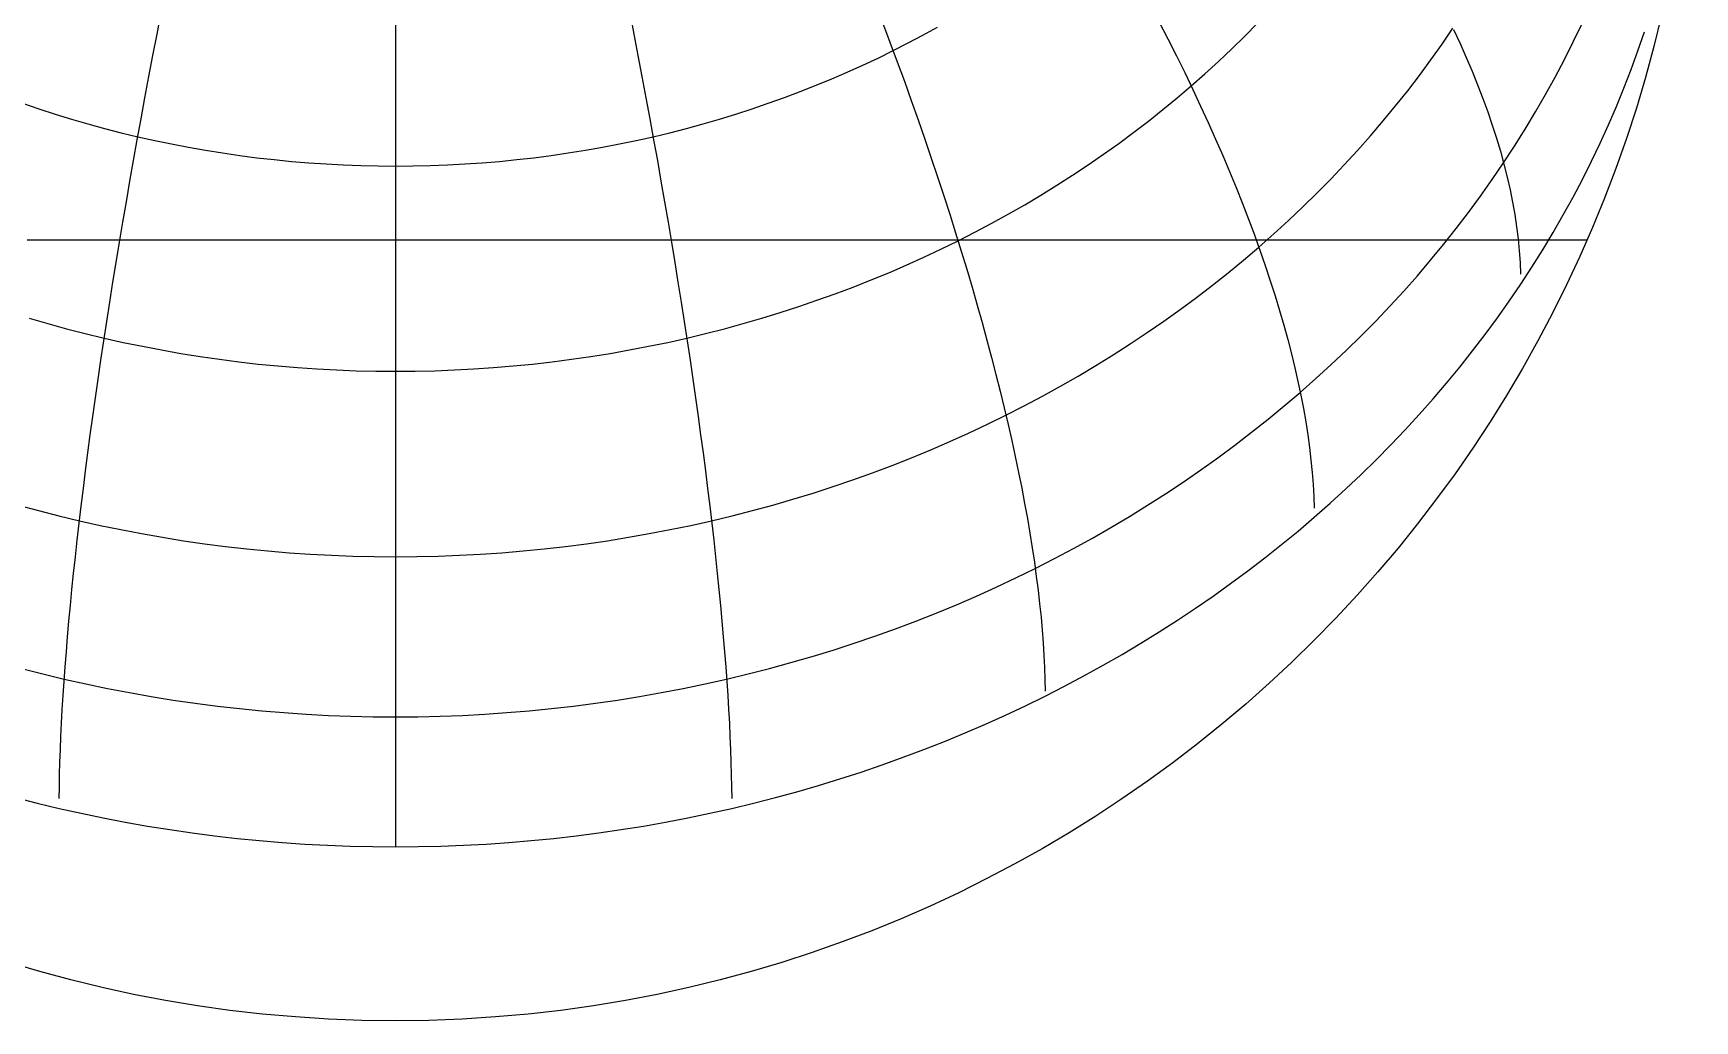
# Model space of a CAD drawing. Header units: millimetres. Extents: x -40 to 40, y -40 to 40.
# Drawn here: x -11.2 to 40, y -40 to -9.6 of the extents above; entities that cross this region are included whole.
import ezdxf

# ---------------------------------------------------------------- set-up
doc = ezdxf.new("R2010")
doc.units = ezdxf.units.MM
for name, color, linetype in [('CUT_OUTER', 1, 'Continuous'), ('ENGRAVE', 7, 'Continuous'), ('ENGRAVE_FINE', 8, 'Continuous')]:
    doc.layers.add(name, color=color, linetype=linetype)

msp = doc.modelspace()

# ---------------------------------------------------------------- linework, layer by layer
at = {"layer": 'CUT_OUTER'}
msp.add_circle((0, 0), 40, dxfattribs=at)
at = {"layer": 'ENGRAVE'}
msp.add_lwpolyline([(-11.6949, -33.1274), (-11.0255, -33.2991), (-10.3528, -33.4607), (-9.6769, -33.612), (-8.998, -33.7532), (-8.3165, -33.884), (-7.6324, -34.0046), (-6.9459, -34.1147), (-6.2574, -34.2145), (-5.5669, -34.3039), (-4.8748, -34.3828), (-4.1811, -34.4512), (-3.4862, -34.5092), (-2.7903, -34.5566), (-2.0934, -34.5935), (-1.396, -34.6199), (-0.6981, -34.6357), (0, -34.641), (0.6981, -34.6357), (1.396, -34.6199), (2.0934, -34.5935), (2.7903, -34.5566), (3.4862, -34.5092), (4.1811, -34.4512), (4.8748, -34.3828), (5.5669, -34.3039), (6.2574, -34.2145), (6.9459, -34.1147), (7.6324, -34.0046), (8.3165, -33.884), (8.998, -33.7532), (9.6769, -33.612), (10.3528, -33.4607), (11.0255, -33.2991), (11.6949, -33.1274), (12.3607, -32.9456), (13.0227, -32.7537), (13.6808, -32.5519), (14.3347, -32.3402), (14.9843, -32.1186), (15.6292, -31.8872), (16.2695, -31.6461), (16.9047, -31.3954), (17.5348, -31.1351), (18.1596, -30.8654), (18.7789, -30.5862), (19.3924, -30.2977), (20, -30), (20.6015, -29.6931), (21.1968, -29.3772), (21.7856, -29.0524), (22.3677, -28.7187), (22.9431, -28.3763), (23.5114, -28.0252), (24.0726, -27.6655), (24.6265, -27.2975), (25.1728, -26.9211), (25.7115, -26.5366), (26.2424, -26.1439), (26.7652, -25.7433), (27.2799, -25.3348), (27.7863, -24.9187), (28.2843, -24.4949), (28.7736, -24.0637), (29.2541, -23.6251), (29.7258, -23.1794), (30.1884, -22.7266), (30.6418, -22.2668), (31.0858, -21.8003), (31.5204, -21.3271), (31.9454, -20.8475), (32.3607, -20.3615), (32.7661, -19.8693), (33.1615, -19.371), (33.5468, -18.8668), (33.9219, -18.3569), (34.2867, -17.8414), (34.641, -17.3205), (34.9848, -16.7943), (35.3179, -16.263), (35.6403, -15.7267), (35.9518, -15.1856), (36.2523, -14.6399), (36.5418, -14.0898), (36.8202, -13.5353), (37.0874, -12.9768), (37.3432, -12.4142), (37.5877, -11.8479), (37.8207, -11.278), (38.0423, -10.7047), (38.2522, -10.1281), (38.4505, -9.5484)], dxfattribs=at)
at = {"layer": 'ENGRAVE_FINE'}
for points in [[(-10.3516, -33.1594), (-10.3474, -32.7966), (-10.3399, -32.4239), (-10.3294, -32.0413), (-10.3157, -31.6489), (-10.2988, -31.2469), (-10.2788, -30.8353), (-10.2557, -30.4144), (-10.2294, -29.9842), (-10.2001, -29.5449), (-10.1676, -29.0966), (-10.132, -28.6394), (-10.0934, -28.1735), (-10.0517, -27.699), (-10.0069, -27.216), (-9.959, -26.7248), (-9.9082, -26.2254), (-9.8543, -25.7181), (-9.7974, -25.2029), (-9.7375, -24.68), (-9.6747, -24.1497), (-9.6089, -23.6119), (-9.5401, -23.067), (-9.4685, -22.5151), (-9.394, -21.9562), (-9.3166, -21.3907), (-9.2364, -20.8187), (-9.1534, -20.2404), (-9.0676, -19.6558), (-8.979, -19.0653), (-8.8877, -18.469), (-8.7937, -17.8671), (-8.697, -17.2597), (-8.5977, -16.647), (-8.4957, -16.0293), (-8.3912, -15.4067), (-8.2841, -14.7794), (-8.1745, -14.1476), (-8.0623, -13.5115), (-7.9478, -12.8713), (-7.8308, -12.2272), (-7.7114, -11.5793), (-7.5897, -10.9279), (-7.4656, -10.2732), (-7.3393, -9.6154), (-7.2108, -8.9546)], [(0, -8.998), (0, -9.6769), (0, -10.3528), (0, -11.0255), (0, -11.6949), (0, -12.3607), (0, -13.0227), (0, -13.6808), (0, -14.3347), (0, -14.9843), (0, -15.6292), (0, -16.2695), (0, -16.9047), (0, -17.5348), (0, -18.1596), (0, -18.7789), (0, -19.3924), (0, -20), (0, -20.6015), (0, -21.1968), (0, -21.7856), (0, -22.3677), (0, -22.9431), (0, -23.5114), (0, -24.0726), (0, -24.6265), (0, -25.1728), (0, -25.7115), (0, -26.2424), (0, -26.7652), (0, -27.2799), (0, -27.7863), (0, -28.2843), (0, -28.7736), (0, -29.2541), (0, -29.7258), (0, -30.1884), (0, -30.6418), (0, -31.0858), (0, -31.5204), (0, -31.9454), (0, -32.3607), (0, -32.7661), (0, -33.1615), (0, -33.5468), (0, -33.9219), (0, -34.2867), (0, -34.641)], [(7.2108, -8.9546), (7.3393, -9.6154), (7.4656, -10.2732), (7.5897, -10.9279), (7.7114, -11.5793), (7.8308, -12.2272), (7.9478, -12.8713), (8.0623, -13.5115), (8.1745, -14.1476), (8.2841, -14.7794), (8.3912, -15.4067), (8.4957, -16.0293), (8.5977, -16.647), (8.697, -17.2597), (8.7937, -17.8671), (8.8877, -18.469), (8.979, -19.0653), (9.0676, -19.6558), (9.1534, -20.2404), (9.2364, -20.8187), (9.3166, -21.3907), (9.394, -21.9562), (9.4685, -22.5151), (9.5401, -23.067), (9.6089, -23.6119), (9.6747, -24.1497), (9.7375, -24.68), (9.7974, -25.2029), (9.8543, -25.7181), (9.9082, -26.2254), (9.959, -26.7248), (10.0069, -27.216), (10.0517, -27.699), (10.0934, -28.1735), (10.132, -28.6394), (10.1676, -29.0966), (10.2001, -29.5449), (10.2294, -29.9842), (10.2557, -30.4144), (10.2788, -30.8353), (10.2988, -31.2469), (10.3157, -31.6489), (10.3294, -32.0413), (10.3399, -32.4239), (10.3474, -32.7966), (10.3516, -33.1594)], [(-11.6152, -24.1183), (-10.9896, -24.2891), (-10.3606, -24.4505), (-9.7284, -24.6023), (-9.0933, -24.7446), (-8.4554, -24.8772), (-7.8149, -25.0002), (-7.1721, -25.1134), (-6.527, -25.217), (-5.88, -25.3107), (-5.2312, -25.3947), (-4.5808, -25.4689), (-3.929, -25.5332), (-3.276, -25.5876), (-2.622, -25.6322), (-1.9672, -25.6669), (-1.3118, -25.6917), (-0.656, -25.7065), (0, -25.7115), (0.656, -25.7065), (1.3118, -25.6917), (1.9672, -25.6669), (2.622, -25.6322), (3.276, -25.5876), (3.929, -25.5332), (4.5808, -25.4689), (5.2312, -25.3947), (5.88, -25.3107), (6.527, -25.217), (7.1721, -25.1134), (7.8149, -25.0002), (8.4554, -24.8772), (9.0933, -24.7446), (9.7284, -24.6023), (10.3606, -24.4505), (10.9896, -24.2891), (11.6152, -24.1183), (12.2374, -23.938), (12.8558, -23.7484), (13.4702, -23.5494), (14.0806, -23.3412), (14.6867, -23.1238), (15.2883, -22.8972), (15.8853, -22.6616), (16.4774, -22.4171), (17.0645, -22.1636), (17.6464, -21.9012), (18.2229, -21.6301), (18.7939, -21.3504), (19.3591, -21.062), (19.9184, -20.7652), (20.4717, -20.4599), (21.0188, -20.1464), (21.5594, -19.8246), (22.0935, -19.4946), (22.6208, -19.1567), (23.1413, -18.8109), (23.6547, -18.4572), (24.1609, -18.0958), (24.6598, -17.7268), (25.1511, -17.3504), (25.6348, -16.9666), (26.1106, -16.5755), (26.5785, -16.1773), (27.0383, -15.7721), (27.4899, -15.3599), (27.9331, -14.9411), (28.3678, -14.5156), (28.7939, -14.0836), (29.2111, -13.6452), (29.6195, -13.2006), (30.0189, -12.7498), (30.4091, -12.2931), (30.79, -11.8306), (31.1616, -11.3624), (31.5237, -10.8886), (31.8762, -10.4095), (32.219, -9.9251), (32.5519, -9.4356)], [(-11.5172, -29.1511), (-10.858, -29.3202), (-10.1955, -29.4793), (-9.5299, -29.6284), (-8.8613, -29.7674), (-8.1901, -29.8963), (-7.5164, -30.015), (-6.8404, -30.1235), (-6.1623, -30.2218), (-5.4823, -30.3098), (-4.8007, -30.3875), (-4.1176, -30.4549), (-3.4333, -30.512), (-2.7479, -30.5587), (-2.0616, -30.595), (-1.3748, -30.621), (-0.6875, -30.6366), (0, -30.6418), (0.6875, -30.6366), (1.3748, -30.621), (2.0616, -30.595), (2.7479, -30.5587), (3.4333, -30.512), (4.1176, -30.4549), (4.8007, -30.3875), (5.4823, -30.3098), (6.1623, -30.2218), (6.8404, -30.1235), (7.5164, -30.015), (8.1901, -29.8963), (8.8613, -29.7674), (9.5299, -29.6284), (10.1955, -29.4793), (10.858, -29.3202), (11.5172, -29.1511), (12.1729, -28.9721), (12.8249, -28.7832), (13.473, -28.5844), (14.1169, -28.3759), (14.7566, -28.1577), (15.3918, -27.9298), (16.0223, -27.6924), (16.6479, -27.4455), (17.2685, -27.1892), (17.8837, -26.9235), (18.4936, -26.6486), (19.0978, -26.3645), (19.6962, -26.0713), (20.2885, -25.7691), (20.8747, -25.458), (21.4546, -25.1381), (22.0279, -24.8094), (22.5945, -24.4722), (23.1542, -24.1264), (23.7069, -23.7723), (24.2523, -23.4098), (24.7904, -23.0392), (25.3209, -22.6604), (25.8437, -22.2738), (26.3586, -21.8792), (26.8655, -21.477), (27.3642, -21.0671), (27.8546, -20.6498), (28.3365, -20.2251), (28.8097, -19.7932), (29.2742, -19.3543), (29.7298, -18.9083), (30.1763, -18.4556), (30.6136, -17.9961), (31.0416, -17.5302), (31.4601, -17.0578), (31.869, -16.5792), (32.2683, -16.0944), (32.6577, -15.6038), (33.0372, -15.1073), (33.4066, -14.6051), (33.7658, -14.0974), (34.1147, -13.5844), (34.4533, -13.0662), (34.7813, -12.5429), (35.0988, -12.0148), (35.4056, -11.482), (35.7016, -10.9445), (35.9867, -10.4028), (36.2608, -9.8567), (36.5239, -9.3066)], [(-11.4786, -11.7485), (-10.981, -11.9183), (-10.4801, -12.0805), (-9.976, -12.2351), (-9.4688, -12.382), (-8.9588, -12.5213), (-8.446, -12.6528), (-7.9307, -12.7766), (-7.4129, -12.8926), (-6.8929, -13.0007), (-6.3708, -13.1009), (-5.8467, -13.1933), (-5.3209, -13.2777), (-4.7934, -13.3541), (-4.2645, -13.4226), (-3.7343, -13.483), (-3.2029, -13.5354), (-2.6706, -13.5798), (-2.1375, -13.6162), (-1.6037, -13.6444), (-1.0694, -13.6646), (-0.5348, -13.6768), (0, -13.6808), (0.5348, -13.6768), (1.0694, -13.6646), (1.6037, -13.6444), (2.1375, -13.6162), (2.6706, -13.5798), (3.2029, -13.5354), (3.7343, -13.483), (4.2645, -13.4226), (4.7934, -13.3541), (5.3209, -13.2777), (5.8467, -13.1933), (6.3708, -13.1009), (6.8929, -13.0007), (7.4129, -12.8926), (7.9307, -12.7766), (8.446, -12.6528), (8.9588, -12.5213), (9.4688, -12.382), (9.976, -12.2351), (10.4801, -12.0805), (10.981, -11.9183), (11.4786, -11.7485), (11.9727, -11.5713), (12.4631, -11.3866), (12.9498, -11.1945), (13.4325, -10.9951), (13.9111, -10.7885), (14.3854, -10.5746), (14.8554, -10.3536), (15.3209, -10.1256), (15.7817, -9.8905), (16.2377, -9.6485), (16.6887, -9.3997)], [(-11.278, -18.3656), (-10.7047, -18.5317), (-10.1281, -18.6891), (-9.5484, -18.8379), (-8.9658, -18.9778), (-8.3804, -19.1089), (-7.7925, -19.2311), (-7.2023, -19.3444), (-6.6098, -19.4488), (-6.0153, -19.5442), (-5.419, -19.6307), (-4.8211, -19.708), (-4.2217, -19.7764), (-3.621, -19.8357), (-3.0192, -19.8858), (-2.4164, -19.9269), (-1.813, -19.9589), (-1.209, -19.9817), (-0.6046, -19.9954), (0, -20), (0.6046, -19.9954), (1.209, -19.9817), (1.813, -19.9589), (2.4164, -19.9269), (3.0192, -19.8858), (3.621, -19.8357), (4.2217, -19.7764), (4.8211, -19.708), (5.419, -19.6307), (6.0153, -19.5442), (6.6098, -19.4488), (7.2023, -19.3444), (7.7925, -19.2311), (8.3804, -19.1089), (8.9658, -18.9778), (9.5484, -18.8379), (10.1281, -18.6891), (10.7047, -18.5317), (11.278, -18.3656), (11.8479, -18.1908), (12.4142, -18.0074), (12.9768, -17.8155), (13.5353, -17.6151), (14.0898, -17.4064), (14.6399, -17.1892), (15.1856, -16.9638), (15.7267, -16.7302), (16.263, -16.4884), (16.7943, -16.2386), (17.3205, -15.9808), (17.8414, -15.715), (18.3569, -15.4414), (18.8668, -15.1601), (19.371, -14.8711), (19.8693, -14.5746), (20.3615, -14.2705), (20.8475, -13.9591), (21.3271, -13.6403), (21.8003, -13.3144), (22.2668, -12.9813), (22.7266, -12.6413), (23.1794, -12.2943), (23.6251, -11.9406), (24.0637, -11.5802), (24.4949, -11.2132), (24.9187, -10.8398), (25.3348, -10.46), (25.7433, -10.0739), (26.1439, -9.6818), (26.5366, -9.2836)], [(14.9942, -9.2558), (15.2229, -9.8626), (15.4469, -10.4664), (15.6663, -11.0669), (15.8809, -11.6641), (16.0906, -12.2578), (16.2955, -12.8477), (16.4954, -13.4337), (16.6902, -14.0156), (16.88, -14.5932), (17.0647, -15.1664), (17.2441, -15.7349), (17.4183, -16.2987), (17.5872, -16.8575), (17.7507, -17.4112), (17.9088, -17.9596), (18.0615, -18.5025), (18.2086, -19.0397), (18.3502, -19.5712), (18.4863, -20.0967), (18.6167, -20.6161), (18.7414, -21.1292), (18.8604, -21.6359), (18.9737, -22.1359), (19.0812, -22.6293), (19.1828, -23.1157), (19.2787, -23.5951), (19.3686, -24.0673), (19.4527, -24.5322), (19.5308, -24.9896), (19.603, -25.4394), (19.6692, -25.8815), (19.7294, -26.3156), (19.7837, -26.7418), (19.8318, -27.1598), (19.874, -27.5695), (19.9101, -27.9708), (19.9401, -28.3636), (19.9641, -28.7478), (19.9819, -29.1232), (19.9937, -29.4898), (19.9994, -29.8473)], [(23.5059, -9.233), (23.7769, -9.7594), (24.0406, -10.2829), (24.297, -10.8032), (24.546, -11.3203), (24.7875, -11.8339), (25.0215, -12.3439), (25.2478, -12.8501), (25.4665, -13.3524), (25.6774, -13.8507), (25.8805, -14.3447), (26.0757, -14.8344), (26.2629, -15.3195), (26.4422, -15.8), (26.6134, -16.2756), (26.7765, -16.7463), (26.9314, -17.2119), (27.0782, -17.6723), (27.2167, -18.1273), (27.3469, -18.5767), (27.4687, -19.0205), (27.5822, -19.4585), (27.6873, -19.8906), (27.784, -20.3166), (27.8722, -20.7365), (27.9519, -21.15), (28.0231, -21.557), (28.0858, -21.9575), (28.1399, -22.3514), (28.1854, -22.7384), (28.2223, -23.1184), (28.2507, -23.4915), (28.2704, -23.8574), (28.2816, -24.216)], [(32.573, -9.4796), (32.7738, -9.9092), (32.9646, -10.3359), (33.1454, -10.7593), (33.316, -11.1795), (33.4766, -11.5963), (33.6269, -12.0096), (33.767, -12.4192), (33.8968, -12.825), (34.0163, -13.227), (34.1254, -13.6248), (34.2241, -14.0186), (34.3124, -14.4081), (34.3903, -14.7931), (34.4576, -15.1737), (34.5145, -15.5497), (34.5609, -15.9209), (34.5967, -16.2872), (34.622, -16.6486), (34.6368, -17.005)], [(-11.3355, -15.95), (-10.7249, -15.95), (-10.111, -15.95), (-9.4941, -15.95), (-8.8743, -15.95), (-8.2517, -15.95), (-7.6267, -15.95), (-6.9993, -15.95), (-6.3698, -15.95), (-5.7384, -15.95), (-5.1052, -15.95), (-4.4705, -15.95), (-3.8344, -15.95), (-3.1971, -15.95), (-2.5588, -15.95), (-1.9198, -15.95), (-1.2802, -15.95), (-0.6402, -15.95), (0, -15.95), (0.6402, -15.95), (1.2802, -15.95), (1.9198, -15.95), (2.5588, -15.95), (3.1971, -15.95), (3.8344, -15.95), (4.4705, -15.95), (5.1052, -15.95), (5.7384, -15.95), (6.3698, -15.95), (6.9993, -15.95), (7.6267, -15.95), (8.2517, -15.95), (8.8743, -15.95), (9.4941, -15.95), (10.111, -15.95), (10.7249, -15.95), (11.3355, -15.95), (11.9426, -15.95), (12.5461, -15.95), (13.1458, -15.95), (13.7415, -15.95), (14.333, -15.95), (14.9201, -15.95), (15.5027, -15.95), (16.0805, -15.95), (16.6535, -15.95), (17.2213, -15.95), (17.784, -15.95), (18.3412, -15.95), (18.8928, -15.95), (19.4387, -15.95), (19.9787, -15.95), (20.5125, -15.95), (21.0402, -15.95), (21.5614, -15.95), (22.076, -15.95), (22.5839, -15.95), (23.085, -15.95), (23.579, -15.95), (24.0658, -15.95), (24.5453, -15.95), (25.0173, -15.95), (25.4817, -15.95), (25.9384, -15.95), (26.3871, -15.95), (26.8278, -15.95), (27.2603, -15.95), (27.6846, -15.95), (28.1004, -15.95), (28.5076, -15.95), (28.9061, -15.95), (29.2959, -15.95), (29.6767, -15.95), (30.0485, -15.95), (30.4111, -15.95), (30.7645, -15.95), (31.1084, -15.95), (31.443, -15.95), (31.7679, -15.95), (32.0832, -15.95), (32.3886, -15.95), (32.6843, -15.95), (32.9699, -15.95), (33.2455, -15.95), (33.511, -15.95), (33.7663, -15.95), (34.0113, -15.95), (34.246, -15.95), (34.4702, -15.95), (34.6839, -15.95), (34.887, -15.95), (35.0796, -15.95), (35.2614, -15.95), (35.4325, -15.95), (35.5928, -15.95), (35.7422, -15.95), (35.8808, -15.95), (36.0084, -15.95), (36.1251, -15.95), (36.2308, -15.95), (36.3254, -15.95), (36.409, -15.95), (36.4815, -15.95), (36.5428, -15.95), (36.593, -15.95), (36.6321, -15.95), (36.6601, -15.95), (36.6768, -15.95), (36.6824, -15.95)]]:
    msp.add_lwpolyline(points, dxfattribs=at)

doc.saveas('drawing.dxf')
